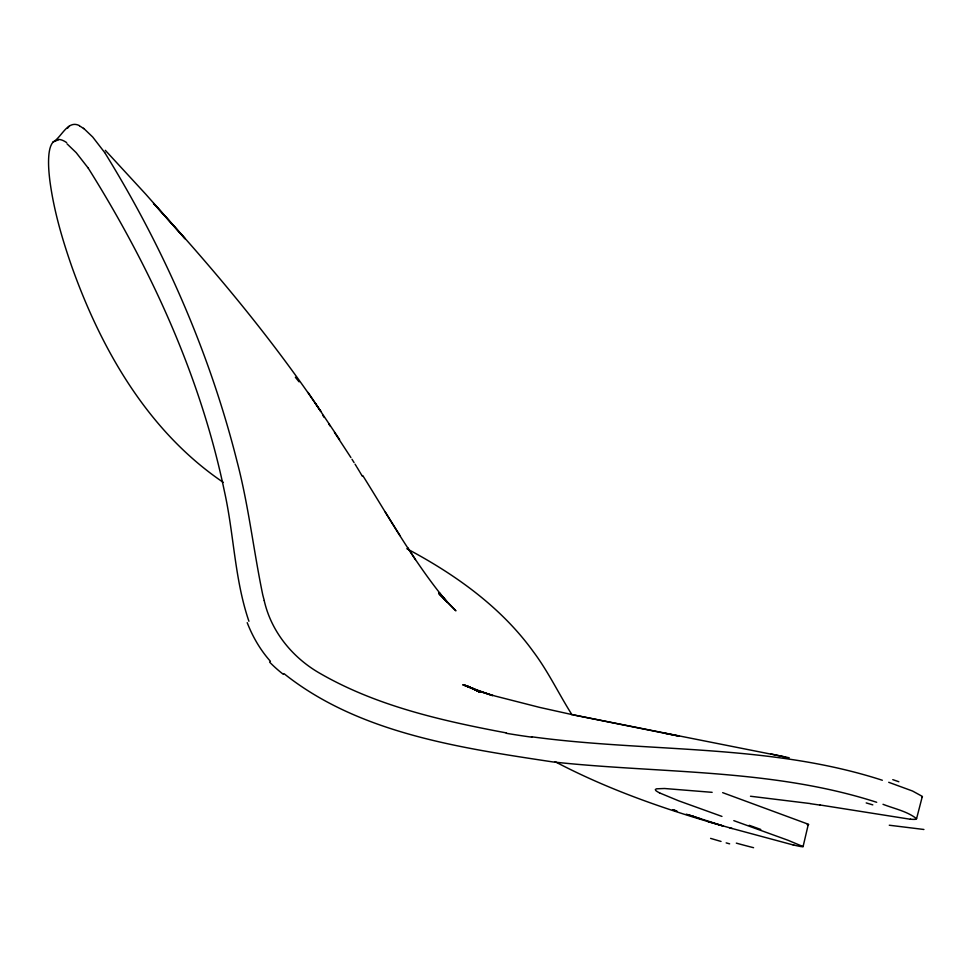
<?xml version="1.0" encoding="UTF-8"?>
<svg xmlns="http://www.w3.org/2000/svg" width="971" height="971" viewBox="0 0 971 971"><rect width="100%" height="100%" fill="white"/><g stroke="black" fill="none" stroke-linecap="round" stroke-linejoin="round"><path stroke-width="1.46" d="M888.72 782.298L912.534 791.025L922.329 796.402L916.527 818.856L914.961 819.427M922.45 796.754L921.746 797.349M722.667 792.652L808.333 824.245L803.066 846.676L800.832 846.603M79.428 125.635C67.582 119.494 61.634 137.409 53.114 141.948C50.371 145.213 49.533 149.546 48.999 153.661C48.028 162.582 48.781 171.588 49.837 180.472C53.745 210.209 62.205 239.157 72.085 267.413C101.834 350.64 148.745 431.961 223.366 482.429M67.642 128.148L69.05 126.351M53.114 141.948L58.394 139.848M910.81 819.33L819.658 804.923M712.144 792.336L664.516 788.501L656.53 788.816L655.352 789.508L655.692 790.418A71.733 5.523 15.8 0 0 659.649 792.919M750.486 796.244L810.409 803.575M807.204 824.682L808.722 824.549M531.501 736.758C648.24 752.634 768.935 743.483 882.336 780.259M506.207 732.887C442.497 720.858 377.355 706.305 320.564 673.704C292.89 658.144 271.261 631.842 264.209 600.6M477.052 690.867L467.937 686.23L479.407 691.801L464.818 685.138L477.574 690.66L492.673 695.637L462.742 684.761L477.574 690.66L495.052 696.025L539.791 707.434L573.509 714.923L789.217 757.768M573.509 714.923L679.372 736.188L664.334 733.154M771.095 753.969L785.624 757.101M793.987 845.171L729.791 827.875M555.181 761.737C611.16 791.183 671.434 811.55 732.219 828.506M708.053 821.624L723.177 825.993L689.422 815.118M876.692 802.289C772.018 768.486 660.826 773.644 552.73 761.919C460.727 747.925 359.112 733.554 283.969 673.619M676.763 811.04L672.551 809.68L676.666 811.028M686.291 814.171L701.402 819.111M883.015 804.304C894.206 808.697 907.06 811.198 916.563 818.674M691.801 815.943L694.216 816.745M721.951 816.417L678.511 800.759L659.479 792.87M733.809 820.641L787.991 840.255L803.029 846.566M406.825 548.7C455.144 574.359 501.254 607.093 533.54 651.966C548.336 671.689 558.871 694.107 572.053 714.862M479.674 692.105L471.918 687.881L479.601 692.129M83.518 128.221L92.718 137.032L104.686 152.544M67.072 143.89L76.187 152.653L88.179 168.032M439.05 594.216L445.24 600.066M444.645 599.605L455.909 610.832L438.613 592.905M439.645 593.997L446.83 601.704M105.293 150.299L145.759 194.2L185.158 238.805L153.491 203.327C213.559 269.016 270.994 337.507 320.806 411.388L308.074 392.466M447.449 602.287L439.208 592.711L447.073 602.056C414.556 562.986 389.638 518.441 362.729 475.511M295.378 377.27L299.068 381.821M315.272 403.232L339.595 439.56M322.724 415.26L324.241 417.433M88.252 168.141C150.347 267.219 200.427 375.995 224.337 490.95C234.011 534.111 234.521 579.202 248.928 621.27M328.72 423.939L330.189 426.075M104.759 152.641C163.723 248.006 209.615 352.412 237.009 461.298C248.552 505.187 253.528 550.387 262.728 594.738A230.115 137.105 -72.4 0 0 264.27 600.539M334.485 432.423L350.895 457.535M407.699 547.668L415.442 559.587M400.003 535.628L385.244 512.033M351.988 459.259L354.063 462.572M355.058 464.174L356.478 466.468M356.927 467.209L359.452 471.384M359.84 472.027L361.248 474.443M361.576 475.013L362.183 476.093M892.774 779.652A612.167 98.035 1.4 0 1 898.843 781.752M79.525 125.939A200.681 37.019 70.3 0 1 83.64 128.645M531.841 737.183A174.707 35.721 10.6 0 1 506.304 733.287M283.386 674.372A244.17 179.125 -51.9 0 1 269.586 662.088M270.424 661.312A194.103 138.27 -64.8 0 1 247.204 622.666M58.26 139.496A180.521 33.232 69.1 0 1 66.659 142.628M729.634 843.848A387.781 125.623 27.8 0 1 726.174 842.889M721.04 841.444A387.781 125.623 27.8 0 1 710.602 838.374M753.569 847.695A338.527 75.362 24.4 0 1 736.334 843.131M800.371 846.469A89.781 2.258 16 0 1 793.125 844.904M749.272 825.314A519.327 7.452 18.7 0 1 760.754 829.44M889.278 825.229A701.56 20.877 8.1 0 1 923.919 829.489M810.858 803.77A454.513 61.379 15.1 0 1 820.107 805.117M914.718 819.366A63.042 4.345 13.4 0 1 910.349 819.208M866.205 802.92A610.031 94.43 1.9 0 1 872.795 804.874"/></g></svg>
